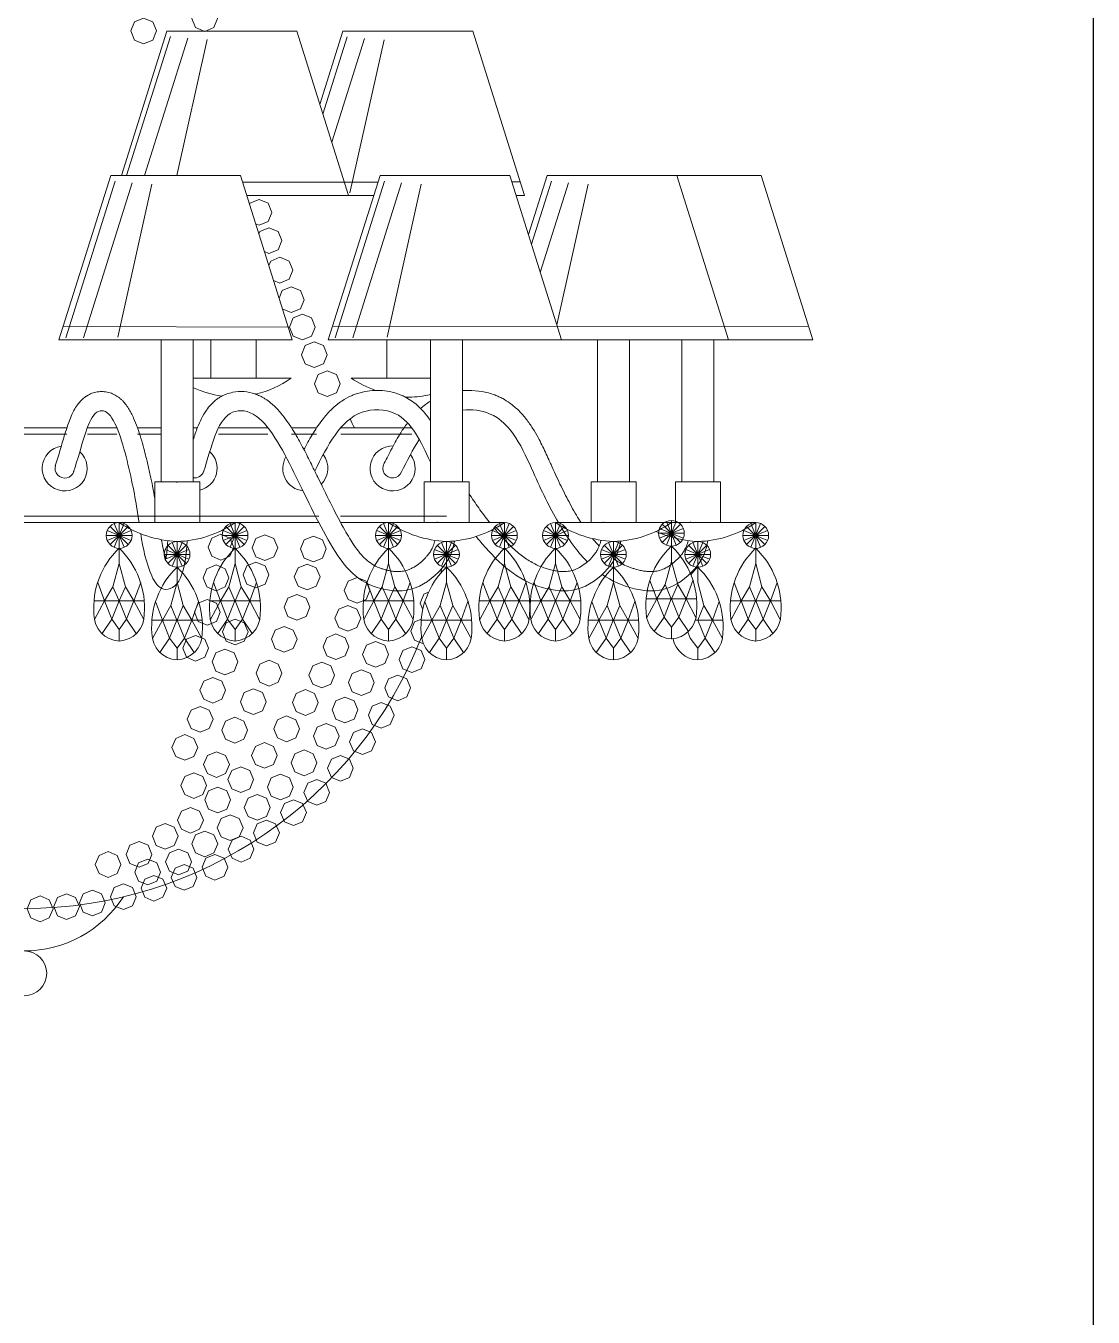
# Model space of a CAD drawing. Header units: inches. Extents: x 274057 to 444617, y 490067 to 635630.
# Drawn here: x 325946.8 to 326154.1, y 532417.8 to 532668.7 of the extents above; entities that cross this region are included whole.
import ezdxf

# ---------------------------------------------------------------- set-up
doc = ezdxf.new("R2010")
doc.units = ezdxf.units.IN
doc.header["$MEASUREMENT"] = 0
doc.linetypes.add('HIDDEN', pattern=[0.375, 0.25, -0.125])
for name, color, linetype in [('CQ SPOT DETAIL DIMENSION', 9, 'Continuous'), ('CQ-legend tex box', 3, 'Continuous'), ('E-LITE-FIXT-NORM-CEILING', 3, 'Continuous')]:
    doc.layers.add(name, color=color, linetype=linetype)
doc.layers.add('Glass', color=4, linetype='Continuous', lineweight=0)

# ---------------------------------------------------------------- blocks, each defined once
blk = doc.blocks.new('crystal ch 21')
at = {"layer": 'Glass', "lineweight": 0}
for p, q in [((38435, 39464.5), (38416.1, 39524.5)), ((38573.6, 39416.7), (38540, 39523.6)), ((38587.4, 39416.7), (38553.4, 39524.7)), ((38414, 39403.4), (38387.5, 39522.2)), ((38428.1, 39442.6), (38402.7, 39523.3)), ((38548.4, 39416.7), (38524.8, 39522.5)), ((38253.3, 39300.7), (38228.9, 39410.1)), ((38266.1, 39341.4), (38244.1, 39411.2)), ((38272.9, 39363.3), (38257.5, 39412.3)), ((38281.8, 39411.8), (38288.2, 39411.8)), ((38385.1, 39291.2), (38358.6, 39410.1)), ((38411.8, 39290.5), (38373.8, 39411.2)), ((38425.5, 39290.6), (38387.2, 39412.3)), ((38392.2, 39411.7), (38497.4, 39411.6)), ((38594.3, 39291.2), (38567.8, 39410.1)), ((38621, 39290.5), (38583, 39411.2)), ((38634.7, 39290.6), (38596.4, 39412.3)), ((38057.8, 39299.8), (38427.5, 39299.5)), ((38460.9, 39299), (38636.7, 39299.5)), ((38091.8, 39129.9), (38105.9, 39144.1)), ((38105.9, 39129.9), (38091.8, 39144.1)), ((38105.9, 39144.1), (38091.8, 39129.9)), ((38091.8, 39144.1), (38105.9, 39129.9)), ((38095, 39127.8), (38102.7, 39146.3)), ((38102.7, 39127.8), (38095, 39146.3)), ((38102.7, 39146.3), (38095, 39127.8)), ((38095, 39146.3), (38102.7, 39127.8)), ((38098.8, 39127), (38098.8, 39147)), ((38098.8, 39147), (38098.8, 39127)), ((38155.1, 39134.9), (38173.6, 39142.5)), ((38173.6, 39134.9), (38155.1, 39142.5)), ((38173.6, 39142.5), (38155.1, 39134.9)), ((38155.1, 39142.5), (38173.6, 39134.9)), ((38157.2, 39131.6), (38171.4, 39145.7)), ((38171.4, 39131.6), (38157.2, 39145.7)), ((38171.4, 39145.7), (38157.2, 39131.6)), ((38157.2, 39145.7), (38171.4, 39131.6)), ((38160.5, 39129.4), (38168.1, 39147.9)), ((38168.1, 39129.4), (38160.5, 39147.9)), ((38168.1, 39147.9), (38160.5, 39129.4)), ((38160.5, 39147.9), (38168.1, 39129.4)), ((38164.3, 39128.7), (38164.3, 39148.7)), ((38164.3, 39148.7), (38164.3, 39128.7)), ((38247.2, 39129.9), (38261.4, 39144.1)), ((38261.4, 39129.9), (38247.2, 39144.1)), ((38261.4, 39144.1), (38247.2, 39129.9)), ((38247.2, 39144.1), (38261.4, 39129.9)), ((38250.5, 39127.8), (38258.1, 39146.3)), ((38258.1, 39127.8), (38250.5, 39146.3)), ((38258.1, 39146.3), (38250.5, 39127.8)), ((38250.5, 39146.3), (38258.1, 39127.8)), ((38254.3, 39127), (38254.3, 39147)), ((38254.3, 39147), (38254.3, 39127)), ((38286.9, 39129.9), (38301.1, 39144.1)), ((38301.1, 39129.9), (38286.9, 39144.1)), ((38301.1, 39144.1), (38286.9, 39129.9)), ((38286.9, 39144.1), (38301.1, 39129.9)), ((38290.2, 39127.8), (38297.8, 39146.3)), ((38297.8, 39127.8), (38290.2, 39146.3)), ((38297.8, 39146.3), (38290.2, 39127.8)), ((38290.2, 39146.3), (38297.8, 39127.8)), ((38294, 39127), (38294, 39147)), ((38294, 39147), (38294, 39127)), ((38376.9, 39129.9), (38391.1, 39144.1)), ((38391.1, 39129.9), (38376.9, 39144.1)), ((38391.1, 39144.1), (38376.9, 39129.9)), ((38376.9, 39144.1), (38391.1, 39129.9)), ((38380.2, 39127.8), (38387.8, 39146.3)), ((38387.8, 39127.8), (38380.2, 39146.3)), ((38387.8, 39146.3), (38380.2, 39127.8)), ((38380.2, 39146.3), (38387.8, 39127.8)), ((38384, 39127), (38384, 39147)), ((38384, 39147), (38384, 39127)), ((38496.2, 39129.9), (38510.3, 39144.1)), ((38510.3, 39129.9), (38496.2, 39144.1)), ((38510.3, 39144.1), (38496.2, 39129.9)), ((38496.2, 39144.1), (38510.3, 39129.9)), ((38499.4, 39127.8), (38507, 39146.3)), ((38507, 39127.8), (38499.4, 39146.3)), ((38507, 39146.3), (38499.4, 39127.8)), ((38499.4, 39146.3), (38507, 39127.8)), ((38503.2, 39127), (38503.2, 39147)), ((38503.2, 39147), (38503.2, 39127)), ((38586.2, 39129.9), (38600.3, 39144.1)), ((38600.3, 39129.9), (38586.2, 39144.1)), ((38600.3, 39144.1), (38586.2, 39129.9)), ((38586.2, 39144.1), (38600.3, 39129.9)), ((38589.4, 39127.8), (38597, 39146.3)), ((38597, 39127.8), (38589.4, 39146.3)), ((38597, 39146.3), (38589.4, 39127.8)), ((38589.4, 39146.3), (38597, 39127.8)), ((38593.2, 39127), (38593.2, 39147)), ((38593.2, 39147), (38593.2, 39127)), ((38088.8, 39137), (38108.8, 39137)), ((38108.8, 39137), (38088.8, 39137)), ((38089.6, 39133.2), (38108.1, 39140.8)), ((38108.1, 39133.2), (38089.6, 39140.8)), ((38108.1, 39140.8), (38089.6, 39133.2)), ((38089.6, 39140.8), (38108.1, 39133.2)), ((38143.8, 39112.3), (38143.8, 39132.3)), ((38143.8, 39132.3), (38143.8, 39112.3)), ((38154.3, 39138.7), (38174.3, 39138.7)), ((38174.3, 39138.7), (38154.3, 39138.7)), ((38209.3, 39112.3), (38209.3, 39132.3)), ((38209.3, 39132.3), (38209.3, 39112.3)), ((38244.3, 39137), (38264.3, 39137)), ((38264.3, 39137), (38244.3, 39137)), ((38245.1, 39133.2), (38263.6, 39140.8)), ((38263.6, 39133.2), (38245.1, 39140.8)), ((38263.6, 39140.8), (38245.1, 39133.2)), ((38245.1, 39140.8), (38263.6, 39133.2)), ((38284, 39137), (38304, 39137)), ((38304, 39137), (38284, 39137)), ((38284.8, 39133.2), (38303.2, 39140.8)), ((38303.2, 39133.2), (38284.8, 39140.8)), ((38303.2, 39140.8), (38284.8, 39133.2)), ((38284.8, 39140.8), (38303.2, 39133.2)), ((38339, 39112.3), (38339, 39132.3)), ((38339, 39132.3), (38339, 39112.3)), ((38374, 39137), (38394, 39137)), ((38394, 39137), (38374, 39137)), ((38374.8, 39133.2), (38393.2, 39140.8)), ((38393.2, 39133.2), (38374.8, 39140.8)), ((38393.2, 39140.8), (38374.8, 39133.2)), ((38374.8, 39140.8), (38393.2, 39133.2)), ((38493.2, 39137), (38513.2, 39137)), ((38513.2, 39137), (38493.2, 39137)), ((38494, 39133.2), (38512.5, 39140.8)), ((38512.5, 39133.2), (38494, 39140.8)), ((38512.5, 39140.8), (38494, 39133.2)), ((38494, 39140.8), (38512.5, 39133.2)), ((38548.2, 39112.3), (38548.2, 39132.3)), ((38548.2, 39132.3), (38548.2, 39112.3)), ((38583.2, 39137), (38603.2, 39137)), ((38603.2, 39137), (38583.2, 39137)), ((38584, 39133.2), (38602.5, 39140.8)), ((38602.5, 39133.2), (38584, 39140.8)), ((38602.5, 39140.8), (38584, 39133.2)), ((38584, 39140.8), (38602.5, 39133.2)), ((38133.8, 39122.3), (38153.8, 39122.3)), ((38153.8, 39122.3), (38133.8, 39122.3)), ((38134.6, 39118.5), (38153.1, 39126.1)), ((38153.1, 39118.5), (38134.6, 39126.1)), ((38153.1, 39126.1), (38134.6, 39118.5)), ((38134.6, 39126.1), (38153.1, 39118.5)), ((38136.8, 39115.2), (38150.9, 39129.4)), ((38150.9, 39115.2), (38136.8, 39129.4)), ((38150.9, 39129.4), (38136.8, 39115.2)), ((38136.8, 39129.4), (38150.9, 39115.2)), ((38140, 39113.1), (38147.7, 39131.5)), ((38147.7, 39113.1), (38140, 39131.5)), ((38147.7, 39131.5), (38140, 39113.1)), ((38140, 39131.5), (38147.7, 39113.1)), ((38199.3, 39122.3), (38219.3, 39122.3)), ((38219.3, 39122.3), (38199.3, 39122.3)), ((38200.1, 39118.5), (38218.6, 39126.1)), ((38218.6, 39118.5), (38200.1, 39126.1)), ((38218.6, 39126.1), (38200.1, 39118.5)), ((38200.1, 39126.1), (38218.6, 39118.5)), ((38202.2, 39115.2), (38216.4, 39129.4)), ((38216.4, 39115.2), (38202.2, 39129.4)), ((38216.4, 39129.4), (38202.2, 39115.2)), ((38202.2, 39129.4), (38216.4, 39115.2)), ((38205.5, 39113.1), (38213.1, 39131.5)), ((38213.1, 39113.1), (38205.5, 39131.5)), ((38213.1, 39131.5), (38205.5, 39113.1)), ((38205.5, 39131.5), (38213.1, 39113.1)), ((38329, 39122.3), (38349, 39122.3)), ((38349, 39122.3), (38329, 39122.3)), ((38329.8, 39118.5), (38348.2, 39126.1)), ((38348.2, 39118.5), (38329.8, 39126.1)), ((38348.2, 39126.1), (38329.8, 39118.5)), ((38329.8, 39126.1), (38348.2, 39118.5)), ((38331.9, 39115.2), (38346.1, 39129.4)), ((38346.1, 39115.2), (38331.9, 39129.4)), ((38346.1, 39129.4), (38331.9, 39115.2)), ((38331.9, 39129.4), (38346.1, 39115.2)), ((38335.2, 39113.1), (38342.8, 39131.5)), ((38342.8, 39113.1), (38335.2, 39131.5)), ((38342.8, 39131.5), (38335.2, 39113.1)), ((38335.2, 39131.5), (38342.8, 39113.1)), ((38538.2, 39122.3), (38558.2, 39122.3)), ((38558.2, 39122.3), (38538.2, 39122.3)), ((38539, 39118.5), (38557.5, 39126.1)), ((38557.5, 39118.5), (38539, 39126.1)), ((38557.5, 39126.1), (38539, 39118.5)), ((38539, 39126.1), (38557.5, 39118.5)), ((38541.2, 39115.2), (38555.3, 39129.4)), ((38555.3, 39115.2), (38541.2, 39129.4)), ((38555.3, 39129.4), (38541.2, 39115.2)), ((38541.2, 39129.4), (38555.3, 39115.2)), ((38544.4, 39113.1), (38552, 39131.5)), ((38552, 39113.1), (38544.4, 39131.5)), ((38552, 39131.5), (38544.4, 39113.1)), ((38544.4, 39131.5), (38552, 39113.1)), ((38079.2, 39086.1), (38100.1, 39086.1)), ((38118.5, 39086.1), (38097.6, 39086.1)), ((38144.6, 39087.7), (38165.6, 39087.7)), ((38184, 39087.7), (38163.1, 39087.7)), ((38234.6, 39086.1), (38255.6, 39086.1)), ((38274, 39086.1), (38253.1, 39086.1)), ((38274.3, 39086.1), (38295.3, 39086.1)), ((38313.7, 39086.1), (38292.7, 39086.1)), ((38364.3, 39086.1), (38385.3, 39086.1)), ((38403.7, 39086.1), (38382.7, 39086.1)), ((38483.5, 39086.1), (38504.5, 39086.1)), ((38522.9, 39086.1), (38502, 39086.1)), ((38573.5, 39086.1), (38594.5, 39086.1)), ((38612.9, 39086.1), (38592, 39086.1)), ((38124.2, 39071.3), (38145.1, 39071.3)), ((38145.6, 39071.3), (38142.6, 39071.3)), ((38189.6, 39071.3), (38210.6, 39071.3)), ((38229, 39071.3), (38208.1, 39071.3)), ((38319.3, 39071.3), (38340.3, 39071.3)), ((38358.7, 39071.3), (38337.7, 39071.3)), ((38528.5, 39071.3), (38549.5, 39071.3)), ((38567.9, 39071.3), (38547, 39071.3))]:
    blk.add_line(p, q, dxfattribs=at)
for points in [[(38526.8, 39548.8), (38533.9, 39545.9), (38536.8, 39538.8), (38533.9, 39531.7), (38526.8, 39528.8), (38519.7, 39531.7), (38516.8, 39538.8), (38519.7, 39545.9)], [(38574.2, 39539.1), (38581.3, 39536.2), (38584.2, 39529.1), (38581.3, 39522), (38574.2, 39519.1), (38567.1, 39522), (38564.2, 39529.1), (38567.1, 39536.2)], [(38450.9, 39309), (38458, 39306.1), (38460.9, 39299), (38458, 39292), (38450.9, 39289), (38443.8, 39292), (38440.9, 39299), (38443.8, 39306.1)], [(38156.3, 39289), (38131.3, 39289), (38131.3, 39178.8), (38156.3, 39178.8)], [(38221.8, 39289), (38196.8, 39289), (38196.8, 39178.8), (38221.8, 39178.8)], [(38351.5, 39289), (38326.5, 39289), (38326.5, 39178.8), (38351.5, 39178.8)], [(38441.7, 39287.5), (38448.8, 39284.6), (38451.7, 39277.5), (38448.8, 39270.4), (38441.7, 39267.5), (38434.6, 39270.4), (38431.7, 39277.5), (38434.6, 39284.6)], [(38560.7, 39289), (38535.7, 39289), (38535.7, 39178.8), (38560.7, 39178.8)], [(38431.6, 39264.9), (38438.7, 39262), (38441.6, 39254.9), (38438.7, 39247.8), (38431.6, 39244.9), (38424.5, 39247.8), (38421.6, 39254.9), (38424.5, 39262)], [(38161.2, 39178.8), (38126.2, 39178.8), (38126.2, 39147), (38161.2, 39147)], [(38226.7, 39178.8), (38191.7, 39178.8), (38191.7, 39147), (38226.7, 39147)], [(38356.4, 39178.8), (38321.4, 39178.8), (38321.4, 39147), (38356.4, 39147)], [(38565.6, 39178.8), (38530.6, 39178.8), (38530.6, 39147), (38565.6, 39147)], [(38442.4, 39136.5), (38449.4, 39133.5), (38452.4, 39126.5), (38449.4, 39119.4), (38442.4, 39116.5), (38435.3, 39119.4), (38432.4, 39126.5), (38435.3, 39133.5)], [(38480, 39137.5), (38487.1, 39134.6), (38490, 39127.5), (38487.1, 39120.4), (38480, 39117.5), (38473, 39120.4), (38470, 39127.5), (38473, 39134.6)], [(38514.2, 39137.9), (38521.3, 39135), (38524.2, 39127.9), (38521.3, 39120.8), (38514.2, 39117.9), (38507.2, 39120.8), (38504.2, 39127.9), (38507.2, 39135)], [(38447.2, 39114.8), (38454.3, 39111.8), (38457.2, 39104.8), (38454.3, 39097.7), (38447.2, 39094.8), (38440.2, 39097.7), (38437.2, 39104.8), (38440.2, 39111.8)], [(38487, 39116.3), (38494.1, 39113.3), (38497, 39106.3), (38494.1, 39099.2), (38487, 39096.3), (38479.9, 39099.2), (38477, 39106.3), (38479.9, 39113.3)], [(38518, 39114.1), (38525.1, 39111.1), (38528, 39104.1), (38525.1, 39097), (38518, 39094.1), (38511, 39097), (38508, 39104.1), (38511, 39111.1)], [(38408.4, 39104.3), (38415.4, 39101.4), (38418.4, 39094.3), (38415.4, 39087.2), (38408.4, 39084.3), (38401.3, 39087.2), (38398.4, 39094.3), (38401.3, 39101.4)], [(38415.6, 39082.6), (38422.7, 39079.7), (38425.6, 39072.6), (38422.7, 39065.6), (38415.6, 39062.6), (38408.5, 39065.6), (38405.6, 39072.6), (38408.5, 39079.7)], [(38455.1, 39091.2), (38462.1, 39088.3), (38465.1, 39081.2), (38462.1, 39074.1), (38455.1, 39071.2), (38448, 39074.1), (38445.1, 39081.2), (38448, 39088.3)], [(38524.8, 39087.3), (38531.9, 39084.3), (38534.8, 39077.3), (38531.9, 39070.2), (38524.8, 39067.3), (38517.7, 39070.2), (38514.8, 39077.3), (38517.7, 39084.3)], [(38503, 39072), (38510.1, 39069.1), (38513, 39062), (38510.1, 39054.9), (38503, 39052), (38496, 39054.9), (38493, 39062), (38496, 39069.1)], [(38465, 39066.3), (38472.1, 39063.4), (38475, 39056.3), (38472.1, 39049.2), (38465, 39046.3), (38458, 39049.2), (38455, 39056.3), (38458, 39063.4)], [(38394.1, 39054.6), (38401.1, 39051.7), (38404.1, 39044.6), (38401.1, 39037.6), (38394.1, 39034.6), (38387, 39037.6), (38384.1, 39044.6), (38387, 39051.7)], [(38424.8, 39060.5), (38431.9, 39057.5), (38434.8, 39050.5), (38431.9, 39043.4), (38424.8, 39040.5), (38417.7, 39043.4), (38414.8, 39050.5), (38417.7, 39057.5)], [(38533.8, 39059.3), (38540.8, 39056.4), (38543.8, 39049.3), (38540.8, 39042.3), (38533.8, 39039.3), (38526.7, 39042.3), (38523.8, 39049.3), (38526.7, 39056.4)], [(38365.8, 39050.5), (38372.9, 39047.6), (38375.8, 39040.5), (38372.9, 39033.4), (38365.8, 39030.5), (38358.7, 39033.4), (38355.8, 39040.5), (38358.7, 39047.6)], [(38511.1, 39048.7), (38518.1, 39045.7), (38521.1, 39038.7), (38518.1, 39031.6), (38511.1, 39028.7), (38504, 39031.6), (38501.1, 39038.7), (38504, 39045.7)], [(38405.1, 39032.7), (38412.2, 39029.8), (38415.1, 39022.7), (38412.2, 39015.6), (38405.1, 39012.7), (38398, 39015.6), (38395.1, 39022.7), (38398, 39029.8)], [(38435.9, 39038.5), (38442.9, 39035.6), (38445.9, 39028.5), (38442.9, 39021.4), (38435.9, 39018.5), (38428.8, 39021.4), (38425.9, 39028.5), (38428.8, 39035.6)], [(38476.8, 39040), (38483.9, 39037.1), (38486.8, 39030), (38483.9, 39023), (38476.8, 39020), (38469.7, 39023), (38466.8, 39030), (38469.7, 39037.1)], [(38376.9, 39028.5), (38383.9, 39025.6), (38386.9, 39018.5), (38383.9, 39011.5), (38376.9, 39008.5), (38369.8, 39011.5), (38366.9, 39018.5), (38369.8, 39025.6)], [(38520.5, 39026.7), (38527.5, 39023.8), (38530.5, 39016.7), (38527.5, 39009.7), (38520.5, 39006.7), (38513.4, 39009.7), (38510.5, 39016.7), (38513.4, 39023.8)], [(38448.6, 39017.2), (38455.7, 39014.3), (38458.6, 39007.2), (38455.7, 39000.1), (38448.6, 38997.2), (38441.6, 39000.1), (38438.6, 39007.2), (38441.6, 39014.3)], [(38489, 39017.8), (38496.1, 39014.9), (38499, 39007.8), (38496.1, 39000.8), (38489, 38997.8), (38482, 39000.8), (38479, 39007.8), (38482, 39014.9)], [(38389.6, 39007.3), (38396.7, 39004.3), (38399.6, 38997.3), (38396.7, 38990.2), (38389.6, 38987.3), (38382.6, 38990.2), (38379.6, 38997.3), (38382.6, 39004.3)], [(38417.9, 39011.4), (38425, 39008.5), (38427.9, 39001.4), (38425, 38994.3), (38417.9, 38991.4), (38410.8, 38994.3), (38407.9, 39001.4), (38410.8, 39008.5)], [(38530.3, 39004.2), (38537.4, 39001.2), (38540.3, 38994.2), (38537.4, 38987.1), (38530.3, 38984.2), (38523.3, 38987.1), (38520.3, 38994.2), (38523.3, 39001.2)], [(38463.2, 38996.7), (38470.2, 38993.8), (38473.2, 38986.7), (38470.2, 38979.6), (38463.2, 38976.7), (38456.1, 38979.6), (38453.2, 38986.7), (38456.1, 38993.8)], [(38503.5, 38995.7), (38510.6, 38992.7), (38513.5, 38985.7), (38510.6, 38978.6), (38503.5, 38975.7), (38496.5, 38978.6), (38493.5, 38985.7), (38496.5, 38992.7)], [(38404.2, 38986.7), (38411.3, 38983.8), (38414.2, 38976.7), (38411.3, 38969.7), (38404.2, 38966.7), (38397.1, 38969.7), (38394.2, 38976.7), (38397.1, 38983.8)], [(38432.4, 38990.9), (38439.5, 38988), (38442.4, 38980.9), (38439.5, 38973.8), (38432.4, 38970.9), (38425.4, 38973.8), (38422.4, 38980.9), (38425.4, 38988)], [(38542.2, 38982.3), (38549.2, 38979.3), (38552.2, 38972.3), (38549.2, 38965.2), (38542.2, 38962.3), (38535.1, 38965.2), (38532.2, 38972.3), (38535.1, 38979.3)], [(38480.4, 38976.1), (38487.4, 38973.1), (38490.4, 38966.1), (38487.4, 38959), (38480.4, 38956.1), (38473.3, 38959), (38470.4, 38966.1), (38473.3, 38973.1)], [(38421.4, 38966.1), (38428.4, 38963.2), (38431.4, 38956.1), (38428.4, 38949), (38421.4, 38946.1), (38414.3, 38949), (38411.4, 38956.1), (38414.3, 38963.2)], [(38449.6, 38970.3), (38456.7, 38967.3), (38459.6, 38960.3), (38456.7, 38953.2), (38449.6, 38950.3), (38442.6, 38953.2), (38439.6, 38960.3), (38442.6, 38967.3)], [(38517.6, 38968.9), (38524.7, 38966), (38527.6, 38958.9), (38524.7, 38951.9), (38517.6, 38948.9), (38510.5, 38951.9), (38507.6, 38958.9), (38510.5, 38966)], [(38468, 38951.5), (38475.1, 38948.6), (38478, 38941.5), (38475.1, 38934.4), (38468, 38931.5), (38460.9, 38934.4), (38458, 38941.5), (38460.9, 38948.6)], [(38498.8, 38957.3), (38505.8, 38954.4), (38508.8, 38947.3), (38505.8, 38940.2), (38498.8, 38937.3), (38491.7, 38940.2), (38488.8, 38947.3), (38491.7, 38954.4)], [(38535.3, 38952.6), (38542.3, 38949.7), (38545.3, 38942.6), (38542.3, 38935.6), (38535.3, 38932.6), (38528.2, 38935.6), (38525.3, 38942.6), (38528.2, 38949.7)], [(38439.8, 38947.3), (38446.8, 38944.4), (38449.8, 38937.3), (38446.8, 38930.3), (38439.8, 38927.3), (38432.7, 38930.3), (38429.8, 38937.3), (38432.7, 38944.4)], [(38516.7, 38941.5), (38523.8, 38938.6), (38526.7, 38931.5), (38523.8, 38924.4), (38516.7, 38921.5), (38509.7, 38924.4), (38506.7, 38931.5), (38509.7, 38938.6)], [(38457.8, 38931.6), (38464.8, 38928.6), (38467.8, 38921.6), (38464.8, 38914.5), (38457.8, 38911.6), (38450.7, 38914.5), (38447.8, 38921.6), (38450.7, 38928.6)], [(38486, 38935.7), (38493.1, 38932.8), (38496, 38925.7), (38493.1, 38918.6), (38486, 38915.7), (38478.9, 38918.6), (38476, 38925.7), (38478.9, 38932.8)], [(38537.8, 38925.7), (38544.9, 38922.8), (38547.8, 38915.7), (38544.9, 38908.7), (38537.8, 38905.7), (38530.7, 38908.7), (38527.8, 38915.7), (38530.7, 38922.8)], [(38478.8, 38915.8), (38485.9, 38912.8), (38488.8, 38905.8), (38485.9, 38898.7), (38478.8, 38895.8), (38471.7, 38898.7), (38468.8, 38905.8), (38471.7, 38912.8)], [(38507, 38919.9), (38514.1, 38917), (38517, 38909.9), (38514.1, 38902.8), (38507, 38899.9), (38500, 38902.8), (38497, 38909.9), (38500, 38917)], [(38557.4, 38913.2), (38564.5, 38910.2), (38567.4, 38903.2), (38564.5, 38896.1), (38557.4, 38893.2), (38550.4, 38896.1), (38547.4, 38903.2), (38550.4, 38910.2)], [(38498.5, 38903.2), (38505.5, 38900.3), (38508.5, 38893.2), (38505.5, 38886.1), (38498.5, 38883.2), (38491.4, 38886.1), (38488.5, 38893.2), (38491.4, 38900.3)], [(38526.7, 38907.3), (38533.8, 38904.4), (38536.7, 38897.3), (38533.8, 38890.3), (38526.7, 38887.3), (38519.6, 38890.3), (38516.7, 38897.3), (38519.6, 38904.4)], [(38547.1, 38893.3), (38554.1, 38890.4), (38557.1, 38883.3), (38554.1, 38876.2), (38547.1, 38873.3), (38540, 38876.2), (38537.1, 38883.3), (38540, 38890.4)], [(38577.8, 38899.1), (38584.9, 38896.2), (38587.8, 38889.1), (38584.9, 38882), (38577.8, 38879.1), (38570.7, 38882), (38567.8, 38889.1), (38570.7, 38896.2)], [(38601.8, 38891.3), (38608.8, 38888.3), (38611.8, 38881.3), (38608.8, 38874.2), (38601.8, 38871.3), (38594.7, 38874.2), (38591.8, 38881.3), (38594.7, 38888.3)], [(38518.8, 38889.1), (38525.9, 38886.2), (38528.8, 38879.1), (38525.9, 38872.1), (38518.8, 38869.1), (38511.7, 38872.1), (38508.8, 38879.1), (38511.7, 38886.2)], [(38542.8, 38881.3), (38549.8, 38878.4), (38552.8, 38871.3), (38549.8, 38864.2), (38542.8, 38861.3), (38535.7, 38864.2), (38532.8, 38871.3), (38535.7, 38878.4)], [(38571, 38885.4), (38578.1, 38882.5), (38581, 38875.4), (38578.1, 38868.4), (38571, 38865.4), (38564, 38868.4), (38561, 38875.4), (38564, 38882.5)], [(38566.2, 38872.8), (38573.3, 38869.9), (38576.2, 38862.8), (38573.3, 38855.8), (38566.2, 38852.8), (38559.2, 38855.8), (38556.2, 38862.8), (38559.2, 38869.9)], [(38589.9, 38866.2), (38597, 38863.3), (38599.9, 38856.2), (38597, 38849.2), (38589.9, 38846.2), (38582.9, 38849.2), (38579.9, 38856.2), (38582.9, 38863.3)], [(38614, 38861.4), (38621.1, 38858.5), (38624, 38851.4), (38621.1, 38844.3), (38614, 38841.4), (38606.9, 38844.3), (38604, 38851.4), (38606.9, 38858.5)], [(38634, 38858.6), (38641.1, 38855.7), (38644, 38848.6), (38641.1, 38841.5), (38634, 38838.6), (38627, 38841.5), (38624, 38848.6), (38627, 38855.7)], [(38654.6, 38856.8), (38661.7, 38853.9), (38664.6, 38846.8), (38661.7, 38839.7), (38654.6, 38836.8), (38647.5, 38839.7), (38644.6, 38846.8), (38647.5, 38853.9)]]:
    blk.add_lwpolyline(points, close=True, dxfattribs=at)
for points in [[(38284.8, 39401.1), (38278.5, 39401.1), (38318.6, 39528.9), (38318.6, 39528.9), (38419.5, 39528.9), (38437.4, 39472)], [(38591.3, 39416.7), (38556.1, 39528.9), (38455.2, 39528.9), (38415.1, 39401.1), (38494.1, 39401.1)], [(38233.3, 39289), (38054.4, 39289), (38094.6, 39416.7), (38094.6, 39416.7), (38195.4, 39416.7)], [(38298.7, 39289), (38119.9, 39289), (38160.1, 39416.7), (38160.1, 39416.7), (38260.9, 39416.7), (38275.3, 39370.8)], [(38428.4, 39289), (38249.6, 39289), (38289.7, 39416.7), (38289.7, 39416.7), (38390.6, 39416.7), (38430.8, 39289), (38251.9, 39289)], [(38637.7, 39289), (38458.8, 39289), (38499, 39416.7), (38499, 39416.7), (38599.8, 39416.7), (38640, 39289), (38461.1, 39289)], [(38284.8, 39401.1), (38280.8, 39401.1)], [(38457.3, 39401.1), (38395.5, 39401.1)], [(38459.6, 39401.1), (38395.5, 39401.1)], [(38487.2, 39379.2), (38484.6, 39378.1), (38477.5, 39381.1), (38474.6, 39388.1), (38477.5, 39395.2), (38484.6, 39398.1), (38491.6, 39395.2), (38492, 39394.4)], [(38480.4, 39357.6), (38476.9, 39356.2), (38469.8, 39359.1), (38466.9, 39366.2), (38469.8, 39373.3), (38476.9, 39376.2), (38484, 39373.3), (38484.7, 39371.4)], [(38473.3, 39335.2), (38468.4, 39333.2), (38461.3, 39336.1), (38458.4, 39343.2), (38461.3, 39350.2), (38468.4, 39353.2), (38475.5, 39350.2), (38476.9, 39346.7)], [(38466.6, 39313.1), (38459.5, 39310.2), (38452.4, 39313.1), (38449.5, 39320.2), (38452.4, 39327.3), (38459.5, 39330.2), (38466.6, 39327.3), (38469, 39321.4)], [(38235.6, 39289), (38056.7, 39289)], [(38301.1, 39289), (38122.2, 39289)], [(38351.5, 39259.2), (38385.3, 39259.2), (38385.3, 39289)], [(38486.8, 39289), (38486.8, 39259.2), (38521.9, 39259.2), (38521.9, 39289)], [(38412.9, 39259.2), (38351.5, 39259.2)], [(38421.1, 39220.7), (38366, 39220.7)], [(38421.1, 39215.7), (38366, 39215.7)], [(38459.4, 39220.7), (38439.9, 39220.7)], [(38459.4, 39215.7), (38439.9, 39215.7)], [(38516.1, 39220.7), (38477.7, 39220.7)], [(38516.1, 39215.7), (38477.7, 39215.7)], [(38535.7, 39220.7), (38532.4, 39220.7)], [(38579, 39220.7), (38560.7, 39220.7)], [(38579, 39215.7), (38560.7, 39215.7)], [(38617.9, 39220.7), (38595.1, 39220.7)], [(38617.9, 39215.7), (38595.1, 39215.7)], [(38666.9, 39220.7), (38633.8, 39220.7)], [(38666.9, 39215.7), (38633.8, 39215.7)], [(38339, 39152), (38421.2, 39152)], [(38438.2, 39152), (38666.9, 39152)], [(38339, 39147), (38421.2, 39147)], [(38438.2, 39147), (38666.9, 39147)], [(38098.8, 39055), (38098.8, 39064), (38093.1, 39071.9), (38087.4, 39086.1), (38082.1, 39100.5), (38087.4, 39086.1), (38094, 39097.2), (38098.8, 39115.1), (38098.8, 39127), (38098.8, 39115.1), (38094, 39097.2), (38098.7, 39086.1), (38093.1, 39071.9), (38085.5, 39060.8), (38093.1, 39071.9), (38087.4, 39086.1), (38079.7, 39071.6), (38087.4, 39086.1), (38079.2, 39086.1), (38098.7, 39086.1)], [(38098.8, 39055), (38098.8, 39064), (38104.6, 39071.9), (38110.2, 39086.1), (38115.5, 39100.5), (38110.2, 39086.1), (38103.7, 39097.2), (38098.8, 39115.1), (38098.8, 39127), (38098.8, 39115.1), (38103.7, 39097.2), (38098.9, 39086.1), (38104.6, 39071.9), (38112.1, 39060.8), (38104.6, 39071.9), (38110.2, 39086.1), (38118, 39071.6), (38110.2, 39086.1), (38118.5, 39086.1), (38098.9, 39086.1)], [(38164.3, 39056.7), (38164.3, 39065.7), (38158.6, 39073.5), (38152.9, 39087.7), (38147.6, 39102.1), (38152.9, 39087.7), (38159.4, 39098.9), (38164.3, 39116.7), (38164.3, 39128.7), (38164.3, 39116.7), (38159.4, 39098.9), (38164.2, 39087.7), (38158.6, 39073.5), (38151, 39062.4), (38158.6, 39073.5), (38152.9, 39087.7), (38145.2, 39073.2), (38152.9, 39087.7), (38144.6, 39087.7), (38164.2, 39087.7)], [(38164.3, 39056.7), (38164.3, 39065.7), (38170, 39073.5), (38175.7, 39087.7), (38181, 39102.1), (38175.7, 39087.7), (38169.2, 39098.9), (38164.3, 39116.7), (38164.3, 39128.7), (38164.3, 39116.7), (38169.2, 39098.9), (38164.4, 39087.7), (38170, 39073.5), (38177.6, 39062.4), (38170, 39073.5), (38175.7, 39087.7), (38183.4, 39073.2), (38175.7, 39087.7), (38184, 39087.7), (38164.4, 39087.7)], [(38254.3, 39055), (38254.3, 39064), (38248.6, 39071.9), (38242.9, 39086.1), (38237.6, 39100.5), (38242.9, 39086.1), (38249.4, 39097.2), (38254.3, 39115.1), (38254.3, 39127), (38254.3, 39115.1), (38249.4, 39097.2), (38254.2, 39086.1), (38248.6, 39071.9), (38241, 39060.8), (38248.6, 39071.9), (38242.9, 39086.1), (38235.2, 39071.6), (38242.9, 39086.1), (38234.6, 39086.1), (38254.2, 39086.1)], [(38254.3, 39055), (38254.3, 39064), (38260, 39071.9), (38265.7, 39086.1), (38271, 39100.5), (38265.7, 39086.1), (38259.2, 39097.2), (38254.3, 39115.1), (38254.3, 39127), (38254.3, 39115.1), (38259.2, 39097.2), (38254.4, 39086.1), (38260, 39071.9), (38267.6, 39060.8), (38260, 39071.9), (38265.7, 39086.1), (38273.4, 39071.6), (38265.7, 39086.1), (38274, 39086.1), (38254.4, 39086.1)], [(38294, 39055), (38294, 39064), (38288.3, 39071.9), (38282.6, 39086.1), (38277.3, 39100.5), (38282.6, 39086.1), (38289.1, 39097.2), (38294, 39115.1), (38294, 39127), (38294, 39115.1), (38289.1, 39097.2), (38293.9, 39086.1), (38288.3, 39071.9), (38280.7, 39060.8), (38288.3, 39071.9), (38282.6, 39086.1), (38274.9, 39071.6), (38282.6, 39086.1), (38274.3, 39086.1), (38293.9, 39086.1)], [(38294, 39055), (38294, 39064), (38299.7, 39071.9), (38305.4, 39086.1), (38310.7, 39100.5), (38305.4, 39086.1), (38298.9, 39097.2), (38294, 39115.1), (38294, 39127), (38294, 39115.1), (38298.9, 39097.2), (38294.1, 39086.1), (38299.7, 39071.9), (38307.3, 39060.8), (38299.7, 39071.9), (38305.4, 39086.1), (38313.1, 39071.6), (38305.4, 39086.1), (38313.7, 39086.1), (38294.1, 39086.1)], [(38384, 39055), (38384, 39064), (38378.3, 39071.9), (38372.6, 39086.1), (38367.3, 39100.5), (38372.6, 39086.1), (38379.1, 39097.2), (38384, 39115.1), (38384, 39127), (38384, 39115.1), (38379.1, 39097.2), (38383.9, 39086.1), (38378.3, 39071.9), (38370.7, 39060.8), (38378.3, 39071.9), (38372.6, 39086.1), (38364.9, 39071.6), (38372.6, 39086.1), (38364.3, 39086.1), (38383.9, 39086.1)], [(38384, 39055), (38384, 39064), (38389.7, 39071.9), (38395.4, 39086.1), (38400.7, 39100.5), (38395.4, 39086.1), (38388.9, 39097.2), (38384, 39115.1), (38384, 39127), (38384, 39115.1), (38388.9, 39097.2), (38384.1, 39086.1), (38389.7, 39071.9), (38397.3, 39060.8), (38389.7, 39071.9), (38395.4, 39086.1), (38403.1, 39071.6), (38395.4, 39086.1), (38403.7, 39086.1), (38384.1, 39086.1)], [(38503.2, 39055), (38503.2, 39064), (38497.5, 39071.9), (38491.8, 39086.1), (38486.5, 39100.5), (38491.8, 39086.1), (38498.4, 39097.2), (38503.2, 39115.1), (38503.2, 39127), (38503.2, 39115.1), (38498.4, 39097.2), (38503.1, 39086.1), (38497.5, 39071.9), (38489.9, 39060.8), (38497.5, 39071.9), (38491.8, 39086.1), (38484.1, 39071.6), (38491.8, 39086.1), (38483.5, 39086.1), (38503.1, 39086.1)], [(38503.2, 39055), (38503.2, 39064), (38509, 39071.9), (38514.6, 39086.1), (38519.9, 39100.5), (38514.6, 39086.1), (38508.1, 39097.2), (38503.2, 39115.1), (38503.2, 39127), (38503.2, 39115.1), (38508.1, 39097.2), (38503.3, 39086.1), (38509, 39071.9), (38516.5, 39060.8), (38509, 39071.9), (38514.6, 39086.1), (38522.4, 39071.6), (38514.6, 39086.1), (38522.9, 39086.1), (38503.3, 39086.1)], [(38593.2, 39055), (38593.2, 39064), (38587.5, 39071.9), (38581.8, 39086.1), (38576.5, 39100.5), (38581.8, 39086.1), (38588.4, 39097.2), (38593.2, 39115.1), (38593.2, 39127), (38593.2, 39115.1), (38588.4, 39097.2), (38593.1, 39086.1), (38587.5, 39071.9), (38579.9, 39060.8), (38587.5, 39071.9), (38581.8, 39086.1), (38574.1, 39071.6), (38581.8, 39086.1), (38573.5, 39086.1), (38593.1, 39086.1)], [(38593.2, 39055), (38593.2, 39064), (38599, 39071.9), (38604.6, 39086.1), (38609.9, 39100.5), (38604.6, 39086.1), (38598.1, 39097.2), (38593.2, 39115.1), (38593.2, 39127), (38593.2, 39115.1), (38598.1, 39097.2), (38593.3, 39086.1), (38599, 39071.9), (38606.5, 39060.8), (38599, 39071.9), (38604.6, 39086.1), (38612.4, 39071.6), (38604.6, 39086.1), (38612.9, 39086.1), (38593.3, 39086.1)], [(38143.8, 39040.3), (38143.8, 39049.3), (38138.1, 39057.1), (38132.4, 39071.3), (38127.1, 39085.8), (38132.4, 39071.3), (38139, 39082.5), (38143.8, 39100.4), (38143.8, 39112.3), (38143.8, 39100.4), (38139, 39082.5), (38143.7, 39071.3), (38138.1, 39057.1), (38130.5, 39046.1), (38138.1, 39057.1), (38132.4, 39071.3), (38124.7, 39056.8), (38132.4, 39071.3), (38124.2, 39071.3), (38143.7, 39071.3)], [(38209.3, 39040.3), (38209.3, 39049.3), (38203.6, 39057.1), (38197.9, 39071.3), (38192.6, 39085.8), (38197.9, 39071.3), (38204.4, 39082.5), (38209.3, 39100.4), (38209.3, 39112.3), (38209.3, 39100.4), (38204.4, 39082.5), (38209.2, 39071.3), (38203.6, 39057.1), (38196, 39046.1), (38203.6, 39057.1), (38197.9, 39071.3), (38190.2, 39056.8), (38197.9, 39071.3), (38189.6, 39071.3), (38209.2, 39071.3)], [(38209.3, 39040.3), (38209.3, 39049.3), (38215, 39057.1), (38220.7, 39071.3), (38226, 39085.8), (38220.7, 39071.3), (38214.2, 39082.5), (38209.3, 39100.4), (38209.3, 39112.3), (38209.3, 39100.4), (38214.2, 39082.5), (38209.4, 39071.3), (38215, 39057.1), (38222.6, 39046.1), (38215, 39057.1), (38220.7, 39071.3), (38228.4, 39056.8), (38220.7, 39071.3), (38229, 39071.3), (38209.4, 39071.3)], [(38339, 39040.3), (38339, 39049.3), (38333.3, 39057.1), (38327.6, 39071.3), (38322.3, 39085.8), (38327.6, 39071.3), (38334.1, 39082.5), (38339, 39100.4), (38339, 39112.3), (38339, 39100.4), (38334.1, 39082.5), (38338.9, 39071.3), (38333.3, 39057.1), (38325.7, 39046.1), (38333.3, 39057.1), (38327.6, 39071.3), (38319.9, 39056.8), (38327.6, 39071.3), (38319.3, 39071.3), (38338.9, 39071.3)], [(38339, 39040.3), (38339, 39049.3), (38344.7, 39057.1), (38350.4, 39071.3), (38355.7, 39085.8), (38350.4, 39071.3), (38343.9, 39082.5), (38339, 39100.4), (38339, 39112.3), (38339, 39100.4), (38343.9, 39082.5), (38339.1, 39071.3), (38344.7, 39057.1), (38352.3, 39046.1), (38344.7, 39057.1), (38350.4, 39071.3), (38358.1, 39056.8), (38350.4, 39071.3), (38358.7, 39071.3), (38339.1, 39071.3)], [(38548.2, 39040.3), (38548.2, 39049.3), (38542.5, 39057.1), (38536.8, 39071.3), (38531.5, 39085.8), (38536.8, 39071.3), (38543.4, 39082.5), (38548.2, 39100.4), (38548.2, 39112.3), (38548.2, 39100.4), (38543.4, 39082.5), (38548.1, 39071.3), (38542.5, 39057.1), (38534.9, 39046.1), (38542.5, 39057.1), (38536.8, 39071.3), (38529.1, 39056.8), (38536.8, 39071.3), (38528.5, 39071.3), (38548.1, 39071.3)], [(38548.2, 39040.3), (38548.2, 39049.3), (38554, 39057.1), (38559.6, 39071.3), (38564.9, 39085.8), (38559.6, 39071.3), (38553.1, 39082.5), (38548.2, 39100.4), (38548.2, 39112.3), (38548.2, 39100.4), (38553.1, 39082.5), (38548.3, 39071.3), (38554, 39057.1), (38561.5, 39046.1), (38554, 39057.1), (38559.6, 39071.3), (38567.4, 39056.8), (38559.6, 39071.3), (38567.9, 39071.3), (38548.3, 39071.3)], [(38352.9, 39092.9), (38356.5, 39091.4), (38359.4, 39084.4), (38357.3, 39079.4)], [(38358.5, 39071.9), (38363.7, 39069.8), (38366.6, 39062.7), (38363.7, 39055.6), (38356.9, 39052.8)], [(38143.8, 39040.3), (38143.8, 39049.3), (38149.6, 39057.1), (38151.5, 39062)]]:
    blk.add_lwpolyline(points, dxfattribs=at)
for points in [[(38394, 39249.7, 0.058633), (38412.9, 39259.2)], [(38535.7, 39259.2), (38459.5, 39259.2, 0.090772), (38487.2, 39246.8, 0.090772)], [(38351.5, 39246.6, 0.049223), (38367.9, 39244.4, 0.009049), (38371.2, 39244.7, 0.009049)], [(38513.4, 39245.3, 0.064728), (38535.7, 39251.7)], [(38410.5, 39220.7, 0.00134), (38413.9, 39227.6, 0.00134)], [(38188.8, 39147), (38098.8, 39147, 0.143523), (38143.8, 39132.3, 0.093471), (38176.3, 39140.2, 0.093471)], [(38254.3, 39147), (38164.3, 39147, 0.143523), (38209.3, 39132.3, 0.133521), (38254.3, 39147, -0.755489)], [(38384, 39147), (38294, 39147, 0.143523), (38339, 39132.3, 0.133521), (38384, 39147, -0.755489)], [(38593.2, 39147), (38503.2, 39147, 0.143523), (38548.2, 39132.3, 0.119734)], [(38548.2, 39132.3, 0.133521), (38593.2, 39147)]]:
    blk.add_lwpolyline(points, format="xyb", dxfattribs=at)
for centre in [(38098.8, 39137), (38164.3, 39138.7), (38254.3, 39137), (38294, 39137), (38384, 39137), (38503.2, 39137), (38593.2, 39137), (38143.8, 39122.3), (38209.3, 39122.3), (38339, 39122.3), (38548.2, 39122.3)]:
    blk.add_circle(centre, 10, dxfattribs=at)
for centre, radius, start, end in [((38380.8, 39189.1), 17.5, 142.2119, 91.4396), ((38534.7, 39189.2), 17.5, 132.1611, 256.4088), ((38635.5, 39189.1), 17.5, 132.1611, 81.404), ((38380.9, 39189.2), 7.52, 201.8308, 31.0935), ((38448.6, 39189.1), 17.5, 142.1427, 225.2862), ((38448.6, 39189.1), 17.5, 276.4423, 30.5245), ((38534.7, 39189.2), 7.5, 197.8603, 277.8834), ((38635.5, 39189.1), 7.5, 197.8603, 17.8603), ((38534.7, 39189.2), 17.5, 320.6301, 323.2831), ((38142.9, 39080.9), 63.8, 133.6719, 184.6189), ((38054.8, 39080.9), 63.8, 355.3811, 46.3281), ((38208.3, 39082.6), 63.8, 133.6719, 184.6189), ((38120.3, 39082.6), 63.8, 355.3811, 46.3281), ((38298.3, 39080.9), 63.8, 133.6719, 184.6189), ((38210.3, 39080.9), 63.8, 355.3811, 46.3281), ((38338, 39080.9), 63.8, 133.6719, 184.6189), ((38250, 39080.9), 63.8, 355.3811, 46.3281), ((38428, 39080.9), 63.8, 133.6719, 184.6189), ((38340, 39080.9), 63.8, 355.3811, 46.3281), ((38547.3, 39080.9), 63.8, 133.6719, 184.6189), ((38459.2, 39080.9), 63.8, 355.3811, 46.3281), ((38637.3, 39080.9), 63.8, 133.6719, 184.6189), ((38549.2, 39080.9), 63.8, 355.3811, 46.3281), ((38187.9, 39066.2), 63.8, 133.6719, 184.6189), ((38099.8, 39066.2), 63.8, 39.1747, 46.3281), ((38253.3, 39066.2), 63.8, 133.6719, 184.6189), ((38165.3, 39066.2), 63.8, 355.3811, 46.3281), ((38383, 39066.2), 63.8, 133.6719, 184.6189), ((38295, 39066.2), 63.8, 355.3811, 46.3281), ((38592.3, 39066.2), 63.8, 133.6719, 184.6189), ((38504.2, 39066.2), 63.8, 355.3811, 46.3281), ((38666.9, 39178.2), 331.1, 191.6625, 192.3099), ((38099.9, 39075.5), 20.6, 179.4032, 267.0984), ((38097.8, 39075.5), 20.6, 272.9016, 0.5968), ((38165.4, 39077.2), 20.6, 179.4032, 267.0984), ((38163.3, 39077.2), 20.6, 272.9016, 0.5968), ((38255.4, 39075.5), 20.6, 179.4032, 267.0984), ((38253.3, 39075.5), 20.6, 272.9016, 0.5968), ((38295, 39075.5), 20.6, 179.4032, 267.0984), ((38293, 39075.5), 20.6, 272.9016, 0.5968), ((38385, 39075.5), 20.6, 179.4032, 267.0984), ((38383, 39075.5), 20.6, 272.9016, 0.5968), ((38504.3, 39075.5), 20.6, 179.4032, 267.0984), ((38502.2, 39075.5), 20.6, 272.9016, 0.5968), ((38594.3, 39075.5), 20.6, 179.4032, 267.0984), ((38592.2, 39075.5), 20.6, 272.9016, 0.5968), ((38144.9, 39060.8), 20.6, 179.4032, 267.0984), ((38142.8, 39060.8), 20.6, 272.9016, 348.6443), ((38210.4, 39060.8), 20.6, 179.4032, 267.0984), ((38208.3, 39060.8), 20.6, 272.9016, 0.5968), ((38340, 39060.8), 20.6, 179.4032, 267.0984), ((38338, 39060.8), 20.6, 272.9016, 0.5968), ((38666.9, 39178.2), 331.1, 201.2703, 270), ((38549.3, 39060.8), 20.6, 179.4032, 267.0984), ((38547.2, 39060.8), 20.6, 272.9016, 0.5968), ((38666.9, 38905.5), 91.4, 212.6569, 270), ((38666.9, 38796.7), 17.4, 90, 270)]:
    blk.add_arc(centre, radius, start, end, dxfattribs=at)
for points, knots in [([(38326.5, 39249.6), (38324.9, 39249.7), (38323.4, 39249.7), (38318.4, 39249.7), (38314.9, 39249.5), (38308.1, 39248.3), (38304.7, 39247.4), (38300.4, 39245.8), (38299.4, 39245.3), (38297.3, 39244.4), (38296.3, 39243.9), (38293.4, 39242.3), (38291.6, 39241.2), (38287.3, 39238.1), (38285, 39236.1), (38280.7, 39231.9), (38278.8, 39229.7), (38275.2, 39225.1), (38273.6, 39222.7), (38270.5, 39217.9), (38269.1, 39215.5), (38265.8, 39209.3), (38263.9, 39205.5), (38261.3, 39199.8), (38260.4, 39197.9), (38259, 39194.7), (38258.4, 39193.3), (38256.6, 39189.5), (38255.5, 39186.9), (38253.2, 39181.9), (38252, 39179.4), (38248.5, 39172.2), (38246.2, 39167.5), (38241.3, 39158.3), (38238.8, 39153.8), (38235.6, 39148.7), (38235, 39147.9), (38234.5, 39147)], [70.229589, 70.229589, 70.229589, 70.229589, 73.668455, 73.668455, 81.160213, 81.160213, 88.651971, 88.651971, 91.042948, 91.042948, 93.433926, 93.433926, 98.215881, 98.215881, 105.233128, 105.233128, 112.250374, 112.250374, 119.267621, 119.267621, 126.284868, 126.284868, 137.262225, 137.262225, 142.940018, 142.940018, 146.987452, 146.987452, 155.082319, 155.082319, 163.177187, 163.177187, 179.366922, 179.366922, 196.479947, 196.479947, 199.989527, 199.989527, 199.989527, 199.989527]), ([(38535.7, 39211.4), (38534.7, 39214.7), (38533.6, 39217.9), (38531.4, 39223.4), (38530.4, 39225.6), (38528.2, 39230.1), (38526.9, 39232.3), (38524.3, 39235.9), (38523.2, 39237.4), (38520.5, 39240.2), (38519, 39241.6), (38516.6, 39243.4), (38515.8, 39243.9), (38514.3, 39244.9), (38513.5, 39245.3), (38511.8, 39246.1), (38511, 39246.5), (38508.5, 39247.4), (38506.8, 39247.9), (38502.1, 39248.9), (38499.2, 39249), (38493.3, 39248.6), (38490.4, 39248), (38486.4, 39246.5), (38485.2, 39246), (38483.2, 39245.1), (38482.4, 39244.7), (38481, 39243.9), (38480.3, 39243.4), (38478.2, 39242.1), (38476.8, 39241.1), (38473.6, 39238.4), (38471.7, 39236.7), (38468.3, 39232.9), (38466.7, 39231), (38463.6, 39227), (38462.1, 39224.9), (38459.3, 39220.6), (38457.9, 39218.4), (38454.2, 39212.2), (38452, 39208.2), (38447.8, 39200.2), (38445.8, 39196.2), (38442, 39188.4), (38440.1, 39184.6), (38434.7, 39173.5), (38431.2, 39166.4), (38424.5, 39153.1), (38421.2, 39146.9), (38416.8, 39139.1), (38415.5, 39137), (38413.1, 39132.9), (38411.9, 39131.1), (38409.2, 39127.1), (38407.7, 39125.1), (38404.7, 39121.5), (38403.2, 39119.9), (38400.1, 39117.1), (38398.5, 39115.9), (38395, 39113.6), (38393.1, 39112.7), (38390.2, 39111.5), (38389.4, 39111.2), (38387.7, 39110.7), (38386.8, 39110.4), (38385.4, 39110.1), (38385, 39109.9), (38384, 39109.7), (38383.5, 39109.6), (38382.1, 39109.4), (38381.2, 39109.2), (38378.7, 39108.9), (38377.1, 39108.9), (38374.2, 39109), (38372.7, 39109.2), (38370.6, 39109.7), (38370, 39109.8), (38368.9, 39110.2), (38368.5, 39110.3), (38367.7, 39110.7), (38367.3, 39110.9), (38366, 39111.5), (38365.1, 39111.9), (38362.6, 39113.4), (38361, 39114.5), (38358.1, 39116.9), (38356.6, 39118.2), (38354.8, 39120.2), (38354.3, 39120.8), (38353.4, 39121.9), (38353, 39122.3), (38352.3, 39123.2), (38352, 39123.7), (38351.2, 39125), (38350.7, 39125.9), (38349.5, 39128.1), (38349, 39129.5), (38348.3, 39131.7), (38348.1, 39132.4), (38347.9, 39133.2)], [21.423623, 21.423623, 21.423623, 21.423623, 31.901248, 31.901248, 39.484297, 39.484297, 47.067345, 47.067345, 52.441909, 52.441909, 57.816472, 57.816472, 60.214303, 60.214303, 62.497185, 62.497185, 64.780067, 64.780067, 69.345831, 69.345831, 76.905435, 76.905435, 84.465038, 84.465038, 87.810541, 87.810541, 89.940409, 89.940409, 92.070278, 92.070278, 96.330015, 96.330015, 103.121347, 103.121347, 109.912679, 109.912679, 116.704011, 116.704011, 123.495343, 123.495343, 135.363943, 135.363943, 147.232544, 147.232544, 159.101144, 159.101144, 182.838345, 182.838345, 206.575546, 206.575546, 215.583187, 215.583187, 224.590829, 224.590829, 235.809056, 235.809056, 247.027282, 247.027282, 258.245509, 258.245509, 269.463736, 269.463736, 273.425033, 273.425033, 277.402444, 277.402444, 279.418713, 279.418713, 281.434982, 281.434982, 285.467521, 285.467521, 292.038942, 292.038942, 298.610364, 298.610364, 301.697807, 301.697807, 303.544066, 303.544066, 305.390324, 305.390324, 309.082842, 309.082842, 315.21577, 315.21577, 321.348698, 321.348698, 324.241337, 324.241337, 326.421969, 326.421969, 328.602602, 328.602602, 332.963866, 332.963866, 339.483195, 339.483195, 342.703485, 342.703485, 342.703485, 342.703485]), ([(38449.7, 39203.7), (38449.5, 39204.1), (38449.3, 39204.5), (38447, 39208.9), (38444.8, 39212.9), (38440, 39220.6), (38437.4, 39224.4), (38432.5, 39230.5), (38430.4, 39233), (38425.6, 39237.5), (38423, 39239.6), (38417.9, 39243), (38415.5, 39244.4), (38411.9, 39246), (38410.9, 39246.4), (38408.7, 39247.2), (38407.4, 39247.6), (38404.9, 39248.3), (38403.6, 39248.6), (38399.8, 39249.3), (38397.2, 39249.6), (38392, 39249.8), (38389.4, 39249.7), (38384.3, 39249.1), (38381.7, 39248.6), (38377.7, 39247.4), (38376.3, 39246.9), (38373.9, 39246), (38372.9, 39245.6), (38371, 39244.6), (38370.1, 39244.1), (38367.4, 39242.5), (38365.7, 39241.4), (38362.5, 39238.9), (38361, 39237.6), (38358.2, 39234.8), (38356.9, 39233.4), (38354.2, 39230.1), (38352.8, 39228.2), (38351.5, 39226.3)], [10.519437, 10.519437, 10.519437, 10.519437, 11.699465, 11.699465, 23.398931, 23.398931, 35.098396, 35.098396, 43.225886, 43.225886, 51.353375, 51.353375, 57.8925, 57.8925, 60.306872, 60.306872, 63.309757, 63.309757, 66.312643, 66.312643, 72.318413, 72.318413, 78.324183, 78.324183, 84.329953, 84.329953, 87.703226, 87.703226, 90.071576, 90.071576, 92.439926, 92.439926, 97.176627, 97.176627, 101.913327, 101.913327, 106.650028, 106.650028, 112.58923, 112.58923, 112.58923, 112.58923]), ([(38642.8, 39191), (38641.5, 39195.2), (38640.2, 39199.5), (38637.8, 39207.8), (38636.6, 39211.9), (38634.6, 39218.3), (38633.9, 39220.7), (38632.2, 39225.4), (38631.4, 39227.6), (38629.8, 39231.3), (38629.1, 39232.8), (38627.5, 39235.7), (38626.6, 39237.2), (38625, 39239.4), (38624.3, 39240.2), (38623.2, 39241.5), (38622.7, 39242), (38620.8, 39243.8), (38619.2, 39245.1), (38616.1, 39246.8), (38614.8, 39247.4), (38612.1, 39248.3), (38610.6, 39248.6), (38607.6, 39248.9), (38606.1, 39248.9), (38603.1, 39248.6), (38601.7, 39248.3), (38598.9, 39247.4), (38597.6, 39246.8), (38595.2, 39245.5), (38594.1, 39244.8), (38592.4, 39243.4), (38591.8, 39242.9), (38590.7, 39241.9), (38590.2, 39241.4), (38589.3, 39240.4), (38588.9, 39239.9), (38587.6, 39238.2), (38586.7, 39237), (38585.2, 39234.6), (38584.5, 39233.4), (38583.2, 39230.9), (38582.6, 39229.6), (38580.9, 39225.8), (38579.9, 39223.3), (38578, 39218), (38577.1, 39215.3), (38575.5, 39209.9), (38574.7, 39207.2), (38573.4, 39202.3), (38572.9, 39200.1), (38572, 39196.5), (38571.6, 39195), (38570.9, 39191.8), (38570.5, 39190.2), (38569.7, 39187), (38569.4, 39185.4), (38568.4, 39180.8), (38567.8, 39178), (38566.7, 39172), (38566.1, 39168.8), (38565.6, 39165.8)], [0, 0, 0, 0, 13.412984, 13.412984, 26.825967, 26.825967, 35.292611, 35.292611, 43.759255, 43.759255, 49.511693, 49.511693, 55.264131, 55.264131, 58.459349, 58.459349, 60.430874, 60.430874, 65.942261, 65.942261, 69.442008, 69.442008, 72.941756, 72.941756, 76.441503, 76.441503, 79.94125, 79.94125, 83.440997, 83.440997, 86.940744, 86.940744, 89.186138, 89.186138, 91.108236, 91.108236, 93.030334, 93.030334, 97.644227, 97.644227, 102.25812, 102.25812, 106.872013, 106.872013, 115.722652, 115.722652, 124.573291, 124.573291, 133.42393, 133.42393, 140.822408, 140.822408, 146.046976, 146.046976, 152.363525, 152.363525, 158.680074, 158.680074, 171.313172, 171.313172, 186.555048, 186.555048, 186.555048, 186.555048]), ([(38326.5, 39234.5), (38319.4, 39235.2), (38291.3, 39231.7), (38273.5, 39189.3), (38259, 39158.9), (38252.1, 39147)], [69.094466, 69.094466, 69.094466, 69.094466, 89.887896, 147.025584, 189.925954, 189.925954, 189.925954, 189.925954]), ([(38527.7, 39186.4), (38521.2, 39206.5), (38515.7, 39234.7), (38482.4, 39234.8), (38454.2, 39180.4), (38428.7, 39125.4), (38404.5, 39095.6), (38363.9, 39092.1), (38338.9, 39112.3), (38333.9, 39126.2), (38332.7, 39132.7)], [0, 0, 0, 0, 60.535523, 89.887896, 147.025584, 215.392797, 277.7608, 302.849652, 326.231247, 345.874488, 345.874488, 345.874488, 345.874488]), ([(38441.3, 39187), (38431.4, 39206.9), (38416.5, 39236.4), (38370, 39234.8), (38358.9, 39210), (38351.5, 39194)], [0.639857, 0.639857, 0.639857, 0.639857, 60.535523, 89.887896, 138.66877, 138.66877, 138.66877, 138.66877]), ([(38628.6, 39186.4), (38622, 39206.5), (38616.5, 39234.7), (38597.3, 39234.8), (38582.9, 39180.8), (38579.9, 39160.9), (38577.8, 39147)], [0, 0, 0, 0, 60.535523, 89.887896, 147.025584, 214.341231, 214.341231, 214.341231, 214.341231]), ([(38387.3, 39193.1), (38385.4, 39196.9), (38383.4, 39200.9), (38379.2, 39208.9), (38377, 39212.9), (38372.9, 39219.4), (38371.1, 39222), (38369.2, 39224.5)], [0, 0, 0, 0, 11.648115, 11.648115, 23.29623, 23.29623, 31.138475, 31.138475, 31.138475, 31.138475]), ([(38321.4, 39169.5), (38319, 39165.7), (38316.5, 39162), (38311.3, 39154.7), (38308.6, 39151.1), (38305.7, 39147.4), (38305.6, 39147.2), (38305.4, 39147)], [173.117995, 173.117995, 173.117995, 173.117995, 186.602657, 186.602657, 200.780679, 200.780679, 201.549404, 201.549404, 201.549404, 201.549404]), ([(38301.6, 39142.4), (38300.7, 39141.3), (38299.8, 39140.2), (38297.7, 39137.9), (38296.6, 39136.6), (38293.4, 39133.1), (38291.3, 39130.9), (38286.5, 39126.2), (38283.8, 39123.8), (38278.2, 39119.6), (38275.4, 39117.7), (38269.6, 39114.4), (38266.6, 39113), (38262.1, 39111.5), (38261, 39111.1), (38259.1, 39110.6), (38258.5, 39110.4), (38257.3, 39110.1), (38256.7, 39110), (38255.6, 39109.8), (38255.1, 39109.7), (38253.4, 39109.4), (38252.3, 39109.2), (38249.7, 39108.9), (38248.2, 39108.9), (38245.3, 39109), (38243.8, 39109.2), (38241.9, 39109.6), (38241.2, 39109.8), (38240.3, 39110.1), (38239.9, 39110.2), (38238.9, 39110.6), (38238.2, 39110.9), (38236.6, 39111.6), (38235.8, 39112.1), (38233.5, 39113.5), (38231.9, 39114.6), (38228.9, 39117), (38227.5, 39118.3), (38225.7, 39120.3), (38225.2, 39120.9), (38224, 39122.4), (38223.4, 39123.2), (38222.3, 39124.9), (38221.8, 39125.7), (38220.7, 39127.9), (38220.1, 39129.3), (38219.4, 39131.5), (38219.1, 39132.4), (38218.9, 39133.3)], [207.986788, 207.986788, 207.986788, 207.986788, 212.623892, 212.623892, 218.172534, 218.172534, 228.860004, 228.860004, 242.532437, 242.532437, 256.20487, 256.20487, 269.877303, 269.877303, 274.684622, 274.684622, 277.140614, 277.140614, 279.280581, 279.280581, 281.420548, 281.420548, 285.700482, 285.700482, 292.040251, 292.040251, 298.380019, 298.380019, 301.207794, 301.207794, 302.814456, 302.814456, 306.027778, 306.027778, 309.2411, 309.2411, 315.394957, 315.394957, 321.548813, 321.548813, 324.377317, 324.377317, 328.478308, 328.478308, 332.579299, 332.579299, 339.087962, 339.087962, 342.852924, 342.852924, 342.852924, 342.852924]), ([(38250.8, 39144.8), (38247.1, 39138.6), (38240.4, 39128.7), (38232.9, 39119.9), (38229.6, 39116.5)], [192.615644, 192.615644, 192.615644, 192.615644, 215.392797, 231.240253, 231.240253, 231.240253, 231.240253]), ([(38218, 39106.7), (38210.8, 39101.7), (38195.7, 39094.6), (38167.2, 39092.1), (38142.1, 39112.3), (38137.1, 39126.3), (38135.9, 39132.9)], [248.302011, 248.302011, 248.302011, 248.302011, 277.7608, 302.849652, 326.231247, 346.060075, 346.060075, 346.060075, 346.060075]), ([(38208.7, 39118.5), (38208.4, 39118.4), (38208.2, 39118.2), (38204.9, 39116), (38201.7, 39114.3), (38197, 39112.4), (38195.9, 39112), (38193.9, 39111.3), (38193, 39111.1), (38191.4, 39110.6), (38190.8, 39110.4), (38189.5, 39110.1), (38189, 39110), (38187.8, 39109.8), (38187.3, 39109.6), (38185.6, 39109.3), (38184.5, 39109.2), (38181.9, 39108.9), (38180.3, 39108.9), (38177.4, 39109), (38176, 39109.2), (38174, 39109.6), (38173.4, 39109.8), (38172.2, 39110.2), (38171.6, 39110.4), (38169.5, 39111.3), (38167.9, 39112.1), (38164.7, 39114.2), (38163.1, 39115.4), (38160.1, 39118), (38158.8, 39119.4), (38157.1, 39121.3), (38156.7, 39121.8), (38155.9, 39122.8), (38155.6, 39123.2), (38155, 39124.1), (38154.7, 39124.5), (38154, 39125.9), (38153.5, 39126.8), (38152.5, 39129), (38151.9, 39130.4), (38151.4, 39132.3), (38151.3, 39132.6), (38151.2, 39133)], [249.594158, 249.594158, 249.594158, 249.594158, 250.672202, 250.672202, 266.227673, 266.227673, 270.885466, 270.885466, 274.545081, 274.545081, 277.137999, 277.137999, 279.310029, 279.310029, 281.48206, 281.48206, 285.826121, 285.826121, 292.152446, 292.152446, 298.478772, 298.478772, 301.344759, 301.344759, 304.227354, 304.227354, 310.549012, 310.549012, 316.870669, 316.870669, 323.192327, 323.192327, 325.709052, 325.709052, 327.864782, 327.864782, 330.020512, 330.020512, 334.331973, 334.331973, 340.901438, 340.901438, 342.402004, 342.402004, 342.402004, 342.402004]), ([(38316, 39136.3), (38313.5, 39133.2), (38297.8, 39114.6), (38275.5, 39095.6), (38234.9, 39092.1), (38209.9, 39112.2), (38204.9, 39126.2), (38203.7, 39132.7)], [203.367739, 203.367739, 203.367739, 203.367739, 215.392797, 277.7608, 302.849652, 326.231247, 345.799792, 345.799792, 345.799792, 345.799792]), ([(38225.6, 39134.6), (38225.4, 39134.4), (38225.2, 39134.1), (38223.5, 39132), (38221.9, 39130.3), (38220.4, 39128.6)], [218.296777, 218.296777, 218.296777, 218.296777, 219.561259, 219.561259, 228.413545, 228.413545, 228.413545, 228.413545]), ([(38576.5, 39138.4), (38574.7, 39127.3), (38571.1, 39109.3), (38560.2, 39092.1), (38543.8, 39098.8), (38540.9, 39122.6), (38540.4, 39132.9)], [227.809736, 227.809736, 227.809736, 227.809736, 277.7608, 302.849652, 326.231247, 348.60845, 348.60845, 348.60845, 348.60845]), ([(38556.9, 39118.9), (38556.8, 39119.4), (38556.7, 39120), (38556.4, 39121.7), (38556.3, 39122.9), (38555.8, 39127), (38555.6, 39130), (38555.4, 39132.9)], [336.772037, 336.772037, 336.772037, 336.772037, 338.249237, 338.249237, 341.203638, 341.203638, 348.033884, 348.033884, 348.033884, 348.033884]), ([(38560.5, 39133.8), (38560.1, 39131.8), (38559.7, 39129.8), (38558.6, 39124.7), (38557.8, 39121.7), (38556.9, 39118.9)], [238.781151, 238.781151, 238.781151, 238.781151, 248.239761, 248.239761, 263.600704, 263.600704, 263.600704, 263.600704])]:
    blk.add_open_spline(points, degree=3, knots=knots, dxfattribs=at)
for points in [[(38359.1, 39235.7), (38356.7, 39237.7), (38354.2, 39239.7), (38351.5, 39241.4)], [(38373.9, 39186.4), (38369.5, 39195.1), (38365.2, 39203.9), (38360.1, 39211.5)], [(38149.5, 39147), (38149.5, 39147.2), (38149.5, 39147.5), (38149.5, 39147.7)], [(38217.3, 39147), (38217.2, 39147.2), (38217.2, 39147.5), (38217.2, 39147.7)], [(38346.2, 39147), (38346.2, 39147.2), (38346.2, 39147.5), (38346.2, 39147.7)]]:
    blk.add_open_spline(points, degree=3, dxfattribs=at)
blk = doc.blocks.new('SMDS')
at = {"layer": 'CQ-legend tex box'}
blk.add_line((385062.61, 480186.07), (385062.59, 476464.25), dxfattribs=at)
at = {"layer": 'E-LITE-FIXT-NORM-CEILING', "linetype": 'HIDDEN', "xscale": -0.25, "yscale": 0.25, "zscale": 0.25, "rotation": 359.9999999999999}
blk.add_blockref('crystal ch 21', (394521.79, 466859.99, 0), dxfattribs=at)

msp = doc.modelspace()

# ---------------------------------------------------------------- block references
at = {"layer": 'CQ SPOT DETAIL DIMENSION'}
msp.add_blockref('SMDS', (-58908.52, 55925.46), dxfattribs=at)

doc.saveas('drawing.dxf')
